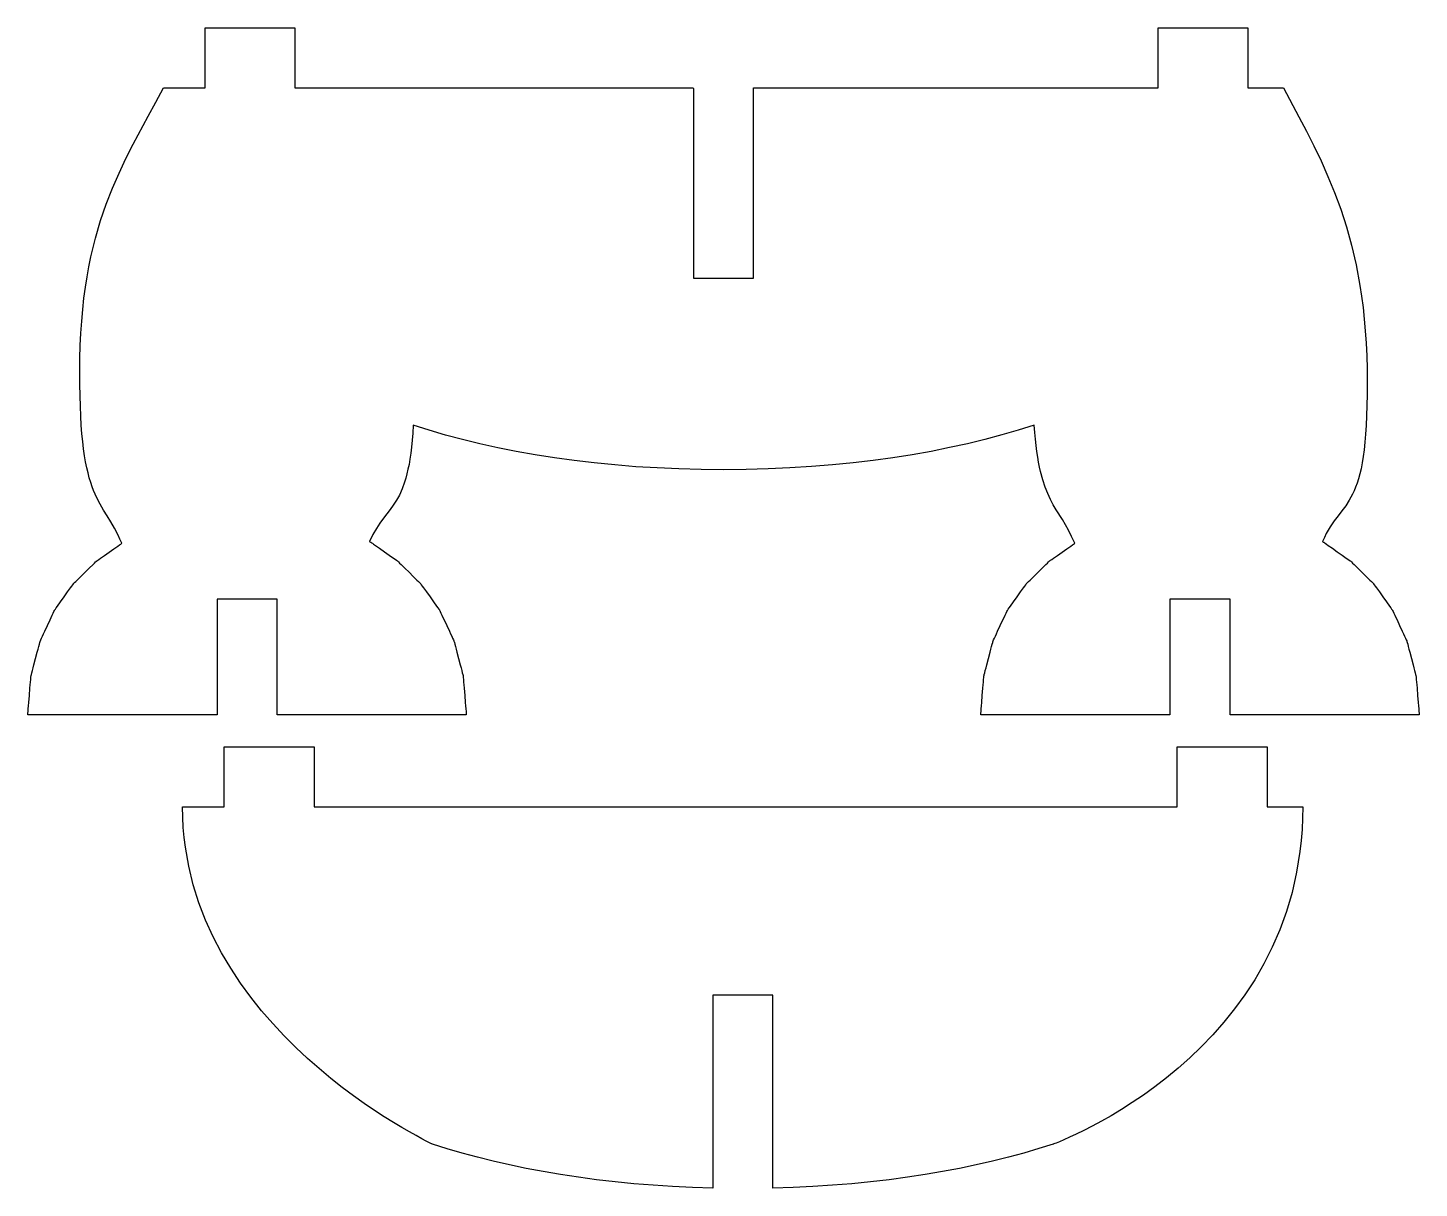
# Model space of a CAD drawing. Header units: millimetres. Extents: x 211 to 654, y 153 to 425.
# Drawn here: x 570.3 to 634.7, y 169 to 222.7 of the extents above; entities that cross this region are included whole.
import ezdxf

# ---------------------------------------------------------------- set-up
doc = ezdxf.new("R2010")
doc.units = ezdxf.units.MM
doc.layers.get('0').update_dxf_attribs({"linetype": 'CONTINUOUS', "true_color": 0xffffff})

msp = doc.modelspace()

# ---------------------------------------------------------------- linework, layer by layer
at = {"linetype": 'CONTINUOUS', "true_color": 0xffffff}
for points in [[(618.725, 198.837), (618.585, 199.157), (618.442, 199.44), (618.297, 199.697), (618.155, 199.937), (617.875, 200.392), (617.737, 200.622), (617.607, 200.87), (617.482, 201.137), (617.362, 201.435), (617.252, 201.77), (617.15, 202.152), (617.102, 202.362), (617.057, 202.587), (617.017, 202.83), (616.977, 203.087), (616.942, 203.362), (616.91, 203.657), (616.88, 203.97), (616.855, 204.305), (616.117, 204.072), (615.357, 203.852), (614.572, 203.642), (613.767, 203.447), (612.937, 203.262), (612.085, 203.092), (611.212, 202.937), (610.32, 202.797), (609.407, 202.67), (608.472, 202.557), (607.52, 202.462), (606.547, 202.385), (605.557, 202.322), (604.55, 202.277), (603.525, 202.25), (602.482, 202.24), (601.442, 202.25), (600.42, 202.277), (599.412, 202.322), (598.425, 202.382), (597.455, 202.462), (596.505, 202.557), (595.572, 202.667), (594.66, 202.795), (593.77, 202.935), (592.897, 203.09), (592.047, 203.26), (591.22, 203.442), (590.415, 203.637), (589.63, 203.845), (588.87, 204.065), (588.135, 204.297), (588.112, 203.937), (588.085, 203.605), (588.052, 203.292), (588.017, 203.005), (587.98, 202.737), (587.937, 202.49), (587.89, 202.26), (587.842, 202.05), (587.79, 201.852), (587.735, 201.672), (587.617, 201.35), (587.49, 201.07), (587.352, 200.827), (587.21, 200.607), (587.06, 200.402), (586.907, 200.2), (586.75, 199.995), (586.59, 199.772), (586.43, 199.525), (586.267, 199.242), (586.11, 198.915), (586.122, 198.91), (586.15, 198.895), (586.177, 198.882), (586.19, 198.875), (586.202, 198.865), (586.242, 198.837), (586.302, 198.795), (586.38, 198.742), (586.575, 198.605), (586.797, 198.447), (587.022, 198.29), (587.217, 198.152), (587.295, 198.1), (587.355, 198.057), (587.395, 198.03), (587.407, 198.02), (587.42, 198.007), (587.452, 197.975), (587.505, 197.922), (587.572, 197.857), (587.742, 197.69), (587.937, 197.497), (588.135, 197.305), (588.305, 197.137), (588.372, 197.072), (588.425, 197.02), (588.457, 196.987), (588.47, 196.975), (588.48, 196.96), (588.507, 196.922), (588.55, 196.86), (588.607, 196.782), (588.747, 196.585), (588.91, 196.357), (589.072, 196.13), (589.212, 195.932), (589.27, 195.855), (589.312, 195.792), (589.34, 195.755), (589.35, 195.74), (589.357, 195.725), (589.377, 195.68), (589.412, 195.607), (589.455, 195.517), (589.505, 195.41), (589.56, 195.29), (589.682, 195.027), (589.807, 194.765), (589.862, 194.645), (589.912, 194.537), (589.955, 194.447), (589.99, 194.375), (590.01, 194.33), (590.017, 194.315), (590.022, 194.297), (590.035, 194.245), (590.057, 194.165), (590.082, 194.062), (590.115, 193.94), (590.15, 193.805), (590.227, 193.507), (590.307, 193.21), (590.342, 193.075), (590.375, 192.952), (590.4, 192.85), (590.422, 192.77), (590.435, 192.717), (590.44, 192.7), (590.442, 192.68), (590.447, 192.622), (590.452, 192.532), (590.462, 192.417), (590.475, 192.282), (590.487, 192.13), (590.512, 191.797), (590.54, 191.465), (590.552, 191.312), (590.565, 191.177), (590.575, 191.062), (590.58, 190.972), (590.585, 190.915), (590.587, 190.895), (590.562, 190.895), (590.49, 190.895), (590.37, 190.895), (590.212, 190.895), (590.012, 190.895), (589.78, 190.895), (589.515, 190.895), (589.22, 190.895), (588.9, 190.895), (588.557, 190.895), (588.197, 190.895), (587.82, 190.895), (587.027, 190.895), (586.212, 190.895), (585.397, 190.895), (584.605, 190.895), (584.227, 190.895), (583.867, 190.895), (583.525, 190.895), (583.205, 190.895), (582.91, 190.895), (582.645, 190.895), (582.412, 190.895), (582.212, 190.895), (582.055, 190.895), (581.935, 190.895), (581.862, 190.895), (581.837, 190.895), (581.837, 190.91), (581.837, 190.955), (581.837, 191.027), (581.837, 191.125), (581.837, 191.247), (581.837, 191.39), (581.837, 191.552), (581.837, 191.732), (581.837, 191.93), (581.837, 192.14), (581.837, 192.592), (581.837, 193.077), (581.837, 193.577), (581.837, 194.077), (581.837, 194.562), (581.837, 195.015), (581.837, 195.225), (581.837, 195.422), (581.837, 195.602), (581.837, 195.765), (581.837, 195.907), (581.837, 196.03), (581.837, 196.127), (581.837, 196.2), (581.837, 196.245), (581.837, 196.26), (581.83, 196.26), (581.807, 196.26), (581.717, 196.26), (581.58, 196.26), (581.402, 196.26), (581.192, 196.26), (580.957, 196.26), (580.707, 196.26), (580.447, 196.26), (580.187, 196.26), (579.937, 196.26), (579.702, 196.26), (579.492, 196.26), (579.315, 196.26), (579.177, 196.26), (579.087, 196.26), (579.065, 196.26), (579.057, 196.26), (579.057, 196.245), (579.057, 196.2), (579.057, 196.127), (579.057, 196.03), (579.057, 195.907), (579.057, 195.765), (579.057, 195.602), (579.057, 195.422), (579.057, 195.225), (579.057, 195.015), (579.057, 194.562), (579.057, 194.077), (579.057, 193.577), (579.057, 193.077), (579.057, 192.592), (579.057, 192.14), (579.057, 191.93), (579.057, 191.732), (579.057, 191.552), (579.057, 191.39), (579.057, 191.247), (579.057, 191.125), (579.057, 191.027), (579.057, 190.955), (579.057, 190.91), (579.057, 190.895), (579.032, 190.895), (578.96, 190.895), (578.84, 190.895), (578.682, 190.895), (578.482, 190.895), (578.25, 190.895), (577.985, 190.895), (577.69, 190.895), (577.37, 190.895), (577.027, 190.895), (576.667, 190.895), (576.29, 190.895), (575.497, 190.895), (574.682, 190.895), (573.867, 190.895), (573.075, 190.895), (572.697, 190.895), (572.337, 190.895), (571.995, 190.895), (571.675, 190.895), (571.38, 190.895), (571.115, 190.895), (570.882, 190.895), (570.682, 190.895), (570.525, 190.895), (570.405, 190.895), (570.332, 190.895), (570.307, 190.895), (570.31, 190.915), (570.315, 190.972), (570.32, 191.062), (570.33, 191.177), (570.342, 191.312), (570.355, 191.465), (570.38, 191.797), (570.407, 192.13), (570.42, 192.282), (570.432, 192.417), (570.442, 192.532), (570.447, 192.622), (570.452, 192.68), (570.455, 192.7), (570.46, 192.717), (570.472, 192.77), (570.495, 192.85), (570.522, 192.952), (570.552, 193.075), (570.59, 193.21), (570.667, 193.507), (570.745, 193.805), (570.782, 193.94), (570.812, 194.062), (570.84, 194.165), (570.862, 194.245), (570.875, 194.297), (570.88, 194.315), (570.887, 194.33), (570.907, 194.375), (570.942, 194.447), (570.985, 194.537), (571.035, 194.645), (571.09, 194.765), (571.212, 195.027), (571.335, 195.29), (571.39, 195.41), (571.44, 195.517), (571.482, 195.607), (571.517, 195.68), (571.537, 195.725), (571.545, 195.74), (571.555, 195.755), (571.582, 195.792), (571.625, 195.855), (571.682, 195.932), (571.822, 196.13), (571.985, 196.357), (572.147, 196.585), (572.287, 196.782), (572.345, 196.86), (572.387, 196.922), (572.415, 196.96), (572.425, 196.975), (572.437, 196.987), (572.47, 197.02), (572.522, 197.072), (572.592, 197.137), (572.762, 197.305), (572.957, 197.497), (573.152, 197.69), (573.322, 197.857), (573.392, 197.922), (573.445, 197.975), (573.477, 198.007), (573.49, 198.02), (573.502, 198.03), (573.54, 198.055), (573.597, 198.095), (573.672, 198.147), (573.857, 198.277), (574.07, 198.427), (574.285, 198.58), (574.47, 198.71), (574.545, 198.762), (574.602, 198.802), (574.64, 198.827), (574.652, 198.837), (574.57, 199.032), (574.485, 199.212), (574.317, 199.54), (574.147, 199.832), (573.98, 200.107), (573.812, 200.375), (573.652, 200.65), (573.497, 200.945), (573.352, 201.275), (573.282, 201.455), (573.217, 201.65), (573.152, 201.862), (573.092, 202.09), (573.037, 202.335), (572.982, 202.602), (572.935, 202.89), (572.89, 203.202), (572.85, 203.54), (572.812, 203.905), (572.782, 204.297), (572.757, 204.722), (572.737, 205.177), (572.722, 205.667), (572.712, 206.195), (572.71, 206.757), (572.715, 207.38), (572.732, 207.982), (572.76, 208.562), (572.8, 209.12), (572.847, 209.66), (572.905, 210.18), (572.972, 210.682), (573.05, 211.167), (573.135, 211.635), (573.227, 212.09), (573.437, 212.952), (573.675, 213.765), (573.937, 214.532), (574.222, 215.262), (574.527, 215.962), (574.847, 216.64), (575.18, 217.297), (575.872, 218.595), (576.225, 219.245), (576.58, 219.907), (576.602, 219.907), (576.662, 219.907), (576.757, 219.907), (576.88, 219.907), (577.027, 219.907), (577.19, 219.907), (577.542, 219.907), (577.897, 219.907), (578.06, 219.907), (578.207, 219.907), (578.33, 219.907), (578.425, 219.907), (578.485, 219.907), (578.507, 219.907), (578.507, 219.915), (578.507, 219.937), (578.507, 220.027), (578.507, 220.165), (578.507, 220.342), (578.507, 220.552), (578.507, 220.787), (578.507, 221.037), (578.507, 221.297), (578.507, 221.557), (578.507, 221.807), (578.507, 222.042), (578.507, 222.252), (578.507, 222.43), (578.507, 222.567), (578.507, 222.655), (578.507, 222.68), (578.507, 222.687), (578.52, 222.687), (578.555, 222.687), (578.61, 222.687), (578.685, 222.687), (578.78, 222.687), (578.89, 222.687), (579.017, 222.687), (579.157, 222.687), (579.47, 222.687), (579.822, 222.687), (580.197, 222.687), (580.585, 222.687), (580.972, 222.687), (581.347, 222.687), (581.7, 222.687), (582.012, 222.687), (582.152, 222.687), (582.28, 222.687), (582.39, 222.687), (582.485, 222.687), (582.56, 222.687), (582.615, 222.687), (582.65, 222.687), (582.662, 222.687), (582.662, 222.68), (582.662, 222.657), (582.662, 222.567), (582.662, 222.43), (582.662, 222.252), (582.662, 222.042), (582.662, 221.807), (582.662, 221.557), (582.662, 221.297), (582.662, 221.037), (582.662, 220.787), (582.662, 220.552), (582.662, 220.342), (582.662, 220.165), (582.662, 220.027), (582.662, 219.937), (582.662, 219.915), (582.662, 219.907), (582.675, 219.907), (582.715, 219.907), (582.78, 219.907), (582.87, 219.907), (582.982, 219.907), (583.117, 219.907), (583.275, 219.907), (583.455, 219.907), (583.652, 219.907), (583.872, 219.907), (584.107, 219.907), (584.362, 219.907), (584.635, 219.907), (584.922, 219.907), (585.225, 219.907), (585.542, 219.907), (586.215, 219.907), (586.937, 219.907), (587.697, 219.907), (588.492, 219.907), (589.315, 219.907), (590.157, 219.907), (591.877, 219.907), (593.595, 219.907), (594.437, 219.907), (595.26, 219.907), (596.055, 219.907), (596.815, 219.907), (597.537, 219.907), (598.21, 219.907), (598.527, 219.907), (598.83, 219.907), (599.117, 219.907), (599.387, 219.907), (599.642, 219.907), (599.88, 219.907), (600.097, 219.907), (600.295, 219.907), (600.475, 219.907), (600.632, 219.907), (600.767, 219.907), (600.88, 219.907), (600.97, 219.907), (601.032, 219.907), (601.072, 219.907), (601.085, 219.907), (601.092, 219.882), (601.092, 219.807), (601.092, 219.69), (601.092, 219.53), (601.092, 219.33), (601.092, 219.095), (601.092, 218.827), (601.092, 218.532), (601.092, 218.21), (601.092, 217.865), (601.092, 217.502), (601.092, 217.122), (601.092, 216.325), (601.092, 215.505), (601.092, 214.685), (601.092, 213.887), (601.092, 213.507), (601.092, 213.145), (601.092, 212.8), (601.092, 212.477), (601.092, 212.182), (601.092, 211.915), (601.092, 211.68), (601.092, 211.48), (601.092, 211.32), (601.092, 211.202), (601.092, 211.127), (601.092, 211.102), (601.1, 211.102), (601.122, 211.102), (601.212, 211.102), (601.35, 211.102), (601.527, 211.102), (601.737, 211.102), (601.972, 211.102), (602.222, 211.102), (602.482, 211.102), (602.742, 211.102), (602.992, 211.102), (603.227, 211.102), (603.437, 211.102), (603.615, 211.102), (603.752, 211.102), (603.84, 211.102), (603.865, 211.102), (603.872, 211.102), (603.872, 211.127), (603.872, 211.202), (603.872, 211.32), (603.872, 211.48), (603.872, 211.68), (603.872, 211.915), (603.872, 212.182), (603.872, 212.477), (603.872, 212.8), (603.872, 213.145), (603.872, 213.507), (603.872, 213.887), (603.872, 214.685), (603.872, 215.505), (603.872, 216.325), (603.872, 217.122), (603.872, 217.502), (603.872, 217.865), (603.872, 218.21), (603.872, 218.532), (603.872, 218.827), (603.872, 219.095), (603.872, 219.33), (603.872, 219.53), (603.872, 219.69), (603.872, 219.807), (603.872, 219.882), (603.872, 219.907), (603.885, 219.907), (603.925, 219.907), (603.992, 219.907), (604.082, 219.907), (604.197, 219.907), (604.335, 219.907), (604.495, 219.907), (604.677, 219.907), (604.877, 219.907), (605.1, 219.907), (605.34, 219.907), (605.6, 219.907), (605.875, 219.907), (606.167, 219.907), (606.472, 219.907), (606.795, 219.907), (607.48, 219.907), (608.21, 219.907), (608.985, 219.907), (609.79, 219.907), (610.625, 219.907), (611.48, 219.907), (613.225, 219.907), (614.97, 219.907), (615.822, 219.907), (616.657, 219.907), (617.465, 219.907), (618.237, 219.907), (618.967, 219.907), (619.652, 219.907), (619.972, 219.907), (620.28, 219.907), (620.572, 219.907), (620.847, 219.907), (621.105, 219.907), (621.345, 219.907), (621.567, 219.907), (621.767, 219.907), (621.95, 219.907), (622.11, 219.907), (622.245, 219.907), (622.36, 219.907), (622.45, 219.907), (622.515, 219.907), (622.555, 219.907), (622.567, 219.907), (622.58, 219.915), (622.58, 219.937), (622.58, 220.027), (622.58, 220.165), (622.58, 220.342), (622.58, 220.552), (622.58, 220.787), (622.58, 221.037), (622.58, 221.297), (622.58, 221.557), (622.58, 221.807), (622.58, 222.042), (622.58, 222.252), (622.58, 222.43), (622.58, 222.567), (622.58, 222.655), (622.58, 222.68), (622.58, 222.687), (622.592, 222.687), (622.627, 222.687), (622.682, 222.687), (622.757, 222.687), (622.852, 222.687), (622.962, 222.687), (623.09, 222.687), (623.23, 222.687), (623.542, 222.687), (623.895, 222.687), (624.27, 222.687), (624.655, 222.687), (625.042, 222.687), (625.417, 222.687), (625.77, 222.687), (626.082, 222.687), (626.222, 222.687), (626.35, 222.687), (626.46, 222.687), (626.555, 222.687), (626.63, 222.687), (626.685, 222.687), (626.72, 222.687), (626.732, 222.687), (626.732, 222.68), (626.732, 222.657), (626.732, 222.567), (626.732, 222.43), (626.732, 222.252), (626.732, 222.042), (626.732, 221.807), (626.732, 221.557), (626.732, 221.297), (626.732, 221.037), (626.732, 220.787), (626.732, 220.552), (626.732, 220.342), (626.732, 220.165), (626.732, 220.027), (626.732, 219.937), (626.732, 219.915), (626.732, 219.907), (626.75, 219.907), (626.802, 219.907), (626.885, 219.907), (626.99, 219.907), (627.117, 219.907), (627.255, 219.907), (627.56, 219.907), (627.865, 219.907), (628.002, 219.907), (628.13, 219.907), (628.235, 219.907), (628.317, 219.907), (628.37, 219.907), (628.387, 219.907), (629.095, 218.575), (629.445, 217.905), (629.787, 217.225), (630.12, 216.53), (630.44, 215.812), (630.742, 215.07), (631.027, 214.295), (631.29, 213.482), (631.527, 212.627), (631.737, 211.725), (631.915, 210.767), (631.992, 210.265), (632.06, 209.75), (632.117, 209.215), (632.165, 208.665), (632.205, 208.097), (632.232, 207.512), (632.25, 206.907), (632.255, 206.282), (632.252, 205.727), (632.242, 205.212), (632.227, 204.735), (632.205, 204.292), (632.177, 203.885), (632.145, 203.51), (632.107, 203.165), (632.065, 202.847), (632.017, 202.557), (631.967, 202.29), (631.912, 202.047), (631.852, 201.825), (631.787, 201.622), (631.72, 201.435), (631.65, 201.265), (631.577, 201.107), (631.422, 200.827), (631.26, 200.577), (631.087, 200.345), (630.91, 200.115), (630.73, 199.87), (630.545, 199.6), (630.362, 199.285), (630.272, 199.107), (630.182, 198.915), (630.195, 198.91), (630.222, 198.895), (630.247, 198.882), (630.26, 198.875), (630.272, 198.865), (630.312, 198.837), (630.372, 198.795), (630.45, 198.742), (630.645, 198.605), (630.867, 198.447), (631.092, 198.29), (631.287, 198.152), (631.365, 198.1), (631.425, 198.057), (631.465, 198.03), (631.477, 198.02), (631.49, 198.007), (631.522, 197.975), (631.575, 197.922), (631.645, 197.857), (631.815, 197.69), (632.01, 197.497), (632.205, 197.305), (632.375, 197.137), (632.445, 197.072), (632.497, 197.02), (632.53, 196.987), (632.542, 196.975), (632.552, 196.96), (632.58, 196.922), (632.622, 196.86), (632.68, 196.782), (632.82, 196.585), (632.982, 196.357), (633.145, 196.13), (633.285, 195.932), (633.342, 195.855), (633.385, 195.792), (633.412, 195.755), (633.422, 195.74), (633.43, 195.725), (633.45, 195.68), (633.485, 195.607), (633.527, 195.517), (633.577, 195.41), (633.632, 195.29), (633.755, 195.027), (633.877, 194.765), (633.932, 194.645), (633.982, 194.537), (634.025, 194.447), (634.06, 194.375), (634.08, 194.33), (634.087, 194.315), (634.092, 194.297), (634.105, 194.245), (634.127, 194.165), (634.152, 194.062), (634.185, 193.94), (634.22, 193.805), (634.297, 193.507), (634.377, 193.21), (634.412, 193.075), (634.445, 192.952), (634.47, 192.85), (634.492, 192.77), (634.505, 192.717), (634.51, 192.7), (634.512, 192.68), (634.517, 192.622), (634.522, 192.532), (634.532, 192.417), (634.545, 192.282), (634.557, 192.13), (634.582, 191.797), (634.61, 191.465), (634.622, 191.312), (634.635, 191.177), (634.645, 191.062), (634.65, 190.972), (634.655, 190.915), (634.657, 190.895), (634.632, 190.895), (634.56, 190.895), (634.442, 190.895), (634.282, 190.895), (634.082, 190.895), (633.85, 190.895), (633.585, 190.895), (633.29, 190.895), (632.97, 190.895), (632.627, 190.895), (632.267, 190.895), (631.89, 190.895), (631.1, 190.895), (630.282, 190.895), (629.467, 190.895), (628.677, 190.895), (628.3, 190.895), (627.94, 190.895), (627.597, 190.895), (627.277, 190.895), (626.982, 190.895), (626.717, 190.895), (626.485, 190.895), (626.285, 190.895), (626.125, 190.895), (626.007, 190.895), (625.935, 190.895), (625.91, 190.895), (625.91, 190.91), (625.91, 190.955), (625.91, 191.027), (625.91, 191.125), (625.91, 191.247), (625.91, 191.39), (625.91, 191.552), (625.91, 191.732), (625.91, 191.93), (625.91, 192.14), (625.91, 192.592), (625.91, 193.077), (625.91, 193.577), (625.91, 194.077), (625.91, 194.562), (625.91, 195.015), (625.91, 195.225), (625.91, 195.422), (625.91, 195.602), (625.91, 195.765), (625.91, 195.907), (625.91, 196.03), (625.91, 196.127), (625.91, 196.2), (625.91, 196.245), (625.91, 196.26), (625.902, 196.26), (625.88, 196.26), (625.79, 196.26), (625.652, 196.26), (625.475, 196.26), (625.265, 196.26), (625.03, 196.26), (624.78, 196.26), (624.52, 196.26), (624.26, 196.26), (624.01, 196.26), (623.775, 196.26), (623.565, 196.26), (623.387, 196.26), (623.25, 196.26), (623.16, 196.26), (623.137, 196.26), (623.13, 196.26), (623.13, 196.245), (623.13, 196.2), (623.13, 196.127), (623.13, 196.03), (623.13, 195.907), (623.13, 195.765), (623.13, 195.602), (623.13, 195.422), (623.13, 195.225), (623.13, 195.015), (623.13, 194.562), (623.13, 194.077), (623.13, 193.577), (623.13, 193.077), (623.13, 192.592), (623.13, 192.14), (623.13, 191.93), (623.13, 191.732), (623.13, 191.552), (623.13, 191.39), (623.13, 191.247), (623.13, 191.125), (623.13, 191.027), (623.13, 190.955), (623.13, 190.91), (623.13, 190.895), (623.105, 190.895), (623.032, 190.895), (622.912, 190.895), (622.755, 190.895), (622.555, 190.895), (622.322, 190.895), (622.057, 190.895), (621.762, 190.895), (621.442, 190.895), (621.1, 190.895), (620.74, 190.895), (620.362, 190.895), (619.57, 190.895), (618.755, 190.895), (617.94, 190.895), (617.147, 190.895), (616.77, 190.895), (616.41, 190.895), (616.067, 190.895), (615.747, 190.895), (615.452, 190.895), (615.187, 190.895), (614.955, 190.895), (614.755, 190.895), (614.597, 190.895), (614.477, 190.895), (614.405, 190.895), (614.38, 190.895), (614.382, 190.915), (614.387, 190.972), (614.392, 191.062), (614.402, 191.177), (614.415, 191.312), (614.427, 191.465), (614.452, 191.797), (614.48, 192.13), (614.492, 192.282), (614.505, 192.417), (614.515, 192.532), (614.52, 192.622), (614.525, 192.68), (614.527, 192.7), (614.532, 192.717), (614.545, 192.77), (614.567, 192.85), (614.592, 192.952), (614.625, 193.075), (614.66, 193.21), (614.737, 193.507), (614.817, 193.805), (614.852, 193.94), (614.885, 194.062), (614.91, 194.165), (614.932, 194.245), (614.945, 194.297), (614.95, 194.315), (614.957, 194.33), (614.977, 194.375), (615.012, 194.447), (615.055, 194.537), (615.105, 194.645), (615.16, 194.765), (615.282, 195.027), (615.407, 195.29), (615.462, 195.41), (615.512, 195.517), (615.555, 195.607), (615.59, 195.68), (615.61, 195.725), (615.617, 195.74), (615.627, 195.755), (615.655, 195.792), (615.697, 195.855), (615.755, 195.932), (615.895, 196.13), (616.057, 196.357), (616.22, 196.585), (616.36, 196.782), (616.417, 196.86), (616.46, 196.922), (616.487, 196.96), (616.497, 196.975), (616.51, 196.987), (616.542, 197.02), (616.595, 197.072), (616.665, 197.137), (616.835, 197.305), (617.03, 197.497), (617.225, 197.69), (617.395, 197.857), (617.465, 197.922), (617.517, 197.975), (617.55, 198.007), (617.562, 198.02), (617.575, 198.03), (617.612, 198.055), (617.67, 198.095), (617.745, 198.147), (617.93, 198.277), (618.142, 198.427), (618.357, 198.58), (618.542, 198.71), (618.617, 198.762), (618.675, 198.802), (618.712, 198.827), (618.725, 198.837)], [(629.275, 186.647), (629.267, 186.115), (629.242, 185.595), (629.202, 185.085), (629.145, 184.585), (628.99, 183.615), (628.78, 182.687), (628.517, 181.8), (628.21, 180.952), (627.86, 180.145), (627.472, 179.375), (627.05, 178.645), (626.6, 177.952), (626.122, 177.295), (625.625, 176.675), (625.11, 176.092), (624.582, 175.542), (624.047, 175.03), (623.507, 174.55), (622.967, 174.102), (622.43, 173.69), (621.902, 173.307), (621.387, 172.96), (620.89, 172.642), (620.412, 172.355), (619.962, 172.097), (619.54, 171.87), (619.15, 171.67), (618.8, 171.5), (618.492, 171.357), (618.23, 171.242), (618.02, 171.152), (617.862, 171.09), (617.805, 171.067), (617.765, 171.052), (617.74, 171.042), (617.73, 171.04), (617.067, 170.832), (616.375, 170.627), (615.66, 170.435), (614.927, 170.252), (614.175, 170.08), (613.405, 169.917), (612.615, 169.77), (611.807, 169.632), (610.985, 169.505), (610.142, 169.392), (609.285, 169.292), (608.412, 169.207), (607.522, 169.132), (606.617, 169.075), (605.697, 169.03), (604.762, 169), (604.762, 169.025), (604.762, 169.1), (604.762, 169.22), (604.762, 169.385), (604.762, 169.585), (604.762, 169.825), (604.762, 170.095), (604.762, 170.395), (604.762, 170.722), (604.762, 171.072), (604.762, 171.44), (604.762, 171.827), (604.762, 172.632), (604.762, 173.465), (604.762, 174.3), (604.762, 175.105), (604.762, 175.492), (604.762, 175.86), (604.762, 176.21), (604.762, 176.537), (604.762, 176.837), (604.762, 177.107), (604.762, 177.347), (604.762, 177.547), (604.762, 177.712), (604.762, 177.832), (604.762, 177.907), (604.762, 177.932), (604.755, 177.932), (604.732, 177.932), (604.642, 177.932), (604.505, 177.932), (604.327, 177.932), (604.117, 177.932), (603.882, 177.932), (603.632, 177.932), (603.372, 177.932), (603.112, 177.932), (602.862, 177.932), (602.627, 177.932), (602.417, 177.932), (602.24, 177.932), (602.102, 177.932), (602.012, 177.932), (601.99, 177.932), (601.982, 177.932), (601.982, 177.907), (601.982, 177.832), (601.982, 177.712), (601.982, 177.547), (601.982, 177.347), (601.982, 177.107), (601.982, 176.837), (601.982, 176.537), (601.982, 176.21), (601.982, 175.86), (601.982, 175.492), (601.982, 175.105), (601.982, 174.3), (601.982, 173.465), (601.982, 172.632), (601.982, 171.827), (601.982, 171.44), (601.982, 171.072), (601.982, 170.722), (601.982, 170.395), (601.982, 170.095), (601.982, 169.825), (601.982, 169.585), (601.982, 169.385), (601.982, 169.22), (601.982, 169.1), (601.982, 169.025), (601.982, 169), (601.05, 169.03), (600.13, 169.075), (599.227, 169.132), (598.34, 169.205), (597.467, 169.292), (596.61, 169.392), (595.77, 169.505), (594.947, 169.63), (594.142, 169.767), (593.355, 169.915), (592.585, 170.075), (591.835, 170.247), (591.102, 170.43), (590.39, 170.622), (589.695, 170.825), (589.022, 171.037), (589.015, 171.042), (588.99, 171.052), (588.947, 171.072), (588.892, 171.1), (588.737, 171.18), (588.525, 171.287), (588.265, 171.43), (587.955, 171.602), (587.605, 171.805), (587.217, 172.037), (586.795, 172.302), (586.342, 172.597), (585.865, 172.922), (585.367, 173.28), (584.85, 173.665), (584.322, 174.082), (583.785, 174.53), (583.245, 175.005), (582.702, 175.512), (582.167, 176.05), (581.637, 176.615), (581.122, 177.212), (580.625, 177.837), (580.147, 178.492), (579.695, 179.177), (579.272, 179.89), (578.882, 180.632), (578.532, 181.405), (578.222, 182.205), (577.962, 183.035), (577.75, 183.892), (577.595, 184.78), (577.537, 185.232), (577.497, 185.695), (577.472, 186.162), (577.465, 186.637), (577.49, 186.647), (577.55, 186.647), (577.645, 186.647), (577.767, 186.647), (577.915, 186.647), (578.077, 186.647), (578.43, 186.647), (578.785, 186.647), (578.947, 186.647), (579.095, 186.647), (579.217, 186.647), (579.312, 186.647), (579.372, 186.647), (579.395, 186.647), (579.395, 186.655), (579.395, 186.677), (579.395, 186.767), (579.395, 186.905), (579.395, 187.082), (579.395, 187.292), (579.395, 187.527), (579.395, 187.777), (579.395, 188.037), (579.395, 188.297), (579.395, 188.547), (579.395, 188.782), (579.395, 188.992), (579.395, 189.17), (579.395, 189.307), (579.395, 189.395), (579.395, 189.42), (579.395, 189.427), (579.407, 189.427), (579.442, 189.427), (579.497, 189.427), (579.572, 189.427), (579.667, 189.427), (579.777, 189.427), (579.905, 189.427), (580.045, 189.427), (580.357, 189.427), (580.71, 189.427), (581.085, 189.427), (581.472, 189.427), (581.86, 189.427), (582.235, 189.427), (582.587, 189.427), (582.9, 189.427), (583.04, 189.427), (583.167, 189.427), (583.277, 189.427), (583.372, 189.427), (583.447, 189.427), (583.502, 189.427), (583.537, 189.427), (583.55, 189.427), (583.55, 189.42), (583.55, 189.397), (583.55, 189.307), (583.55, 189.17), (583.55, 188.992), (583.55, 188.782), (583.55, 188.547), (583.55, 188.297), (583.55, 188.037), (583.55, 187.777), (583.55, 187.527), (583.55, 187.292), (583.55, 187.082), (583.55, 186.905), (583.55, 186.767), (583.55, 186.677), (583.55, 186.655), (583.55, 186.647), (583.58, 186.647), (583.665, 186.647), (583.805, 186.647), (583.997, 186.647), (584.242, 186.647), (584.537, 186.647), (584.877, 186.647), (585.265, 186.647), (585.695, 186.647), (586.17, 186.647), (586.682, 186.647), (587.232, 186.647), (587.822, 186.647), (588.445, 186.647), (589.1, 186.647), (589.787, 186.647), (590.502, 186.647), (591.247, 186.647), (592.015, 186.647), (592.807, 186.647), (593.622, 186.647), (594.457, 186.647), (595.31, 186.647), (596.18, 186.647), (597.96, 186.647), (599.785, 186.647), (601.64, 186.647), (603.507, 186.647), (605.377, 186.647), (607.23, 186.647), (609.055, 186.647), (610.835, 186.647), (611.705, 186.647), (612.557, 186.647), (613.392, 186.647), (614.207, 186.647), (615, 186.647), (615.77, 186.647), (616.512, 186.647), (617.227, 186.647), (617.915, 186.647), (618.57, 186.647), (619.192, 186.647), (619.78, 186.647), (620.332, 186.647), (620.845, 186.647), (621.317, 186.647), (621.75, 186.647), (622.135, 186.647), (622.477, 186.647), (622.77, 186.647), (623.015, 186.647), (623.207, 186.647), (623.347, 186.647), (623.432, 186.647), (623.462, 186.647), (623.467, 186.655), (623.467, 186.677), (623.467, 186.767), (623.467, 186.905), (623.467, 187.082), (623.467, 187.292), (623.467, 187.527), (623.467, 187.777), (623.467, 188.037), (623.467, 188.297), (623.467, 188.547), (623.467, 188.782), (623.467, 188.992), (623.467, 189.17), (623.467, 189.307), (623.467, 189.395), (623.467, 189.42), (623.467, 189.427), (623.48, 189.427), (623.515, 189.427), (623.57, 189.427), (623.645, 189.427), (623.74, 189.427), (623.85, 189.427), (623.977, 189.427), (624.117, 189.427), (624.43, 189.427), (624.782, 189.427), (625.157, 189.427), (625.542, 189.427), (625.93, 189.427), (626.305, 189.427), (626.657, 189.427), (626.97, 189.427), (627.11, 189.427), (627.237, 189.427), (627.347, 189.427), (627.442, 189.427), (627.517, 189.427), (627.572, 189.427), (627.607, 189.427), (627.62, 189.427), (627.62, 189.42), (627.62, 189.397), (627.62, 189.307), (627.62, 189.17), (627.62, 188.992), (627.62, 188.782), (627.62, 188.547), (627.62, 188.297), (627.62, 188.037), (627.62, 187.777), (627.62, 187.527), (627.62, 187.292), (627.62, 187.082), (627.62, 186.905), (627.62, 186.767), (627.62, 186.677), (627.62, 186.655), (627.62, 186.647), (627.637, 186.647), (627.69, 186.647), (627.772, 186.647), (627.877, 186.647), (628.005, 186.647), (628.142, 186.647), (628.447, 186.647), (628.752, 186.647), (628.89, 186.647), (629.017, 186.647), (629.122, 186.647), (629.205, 186.647), (629.257, 186.647), (629.275, 186.647)]]:
    msp.add_lwpolyline(points, dxfattribs=at)

doc.saveas('drawing.dxf')
